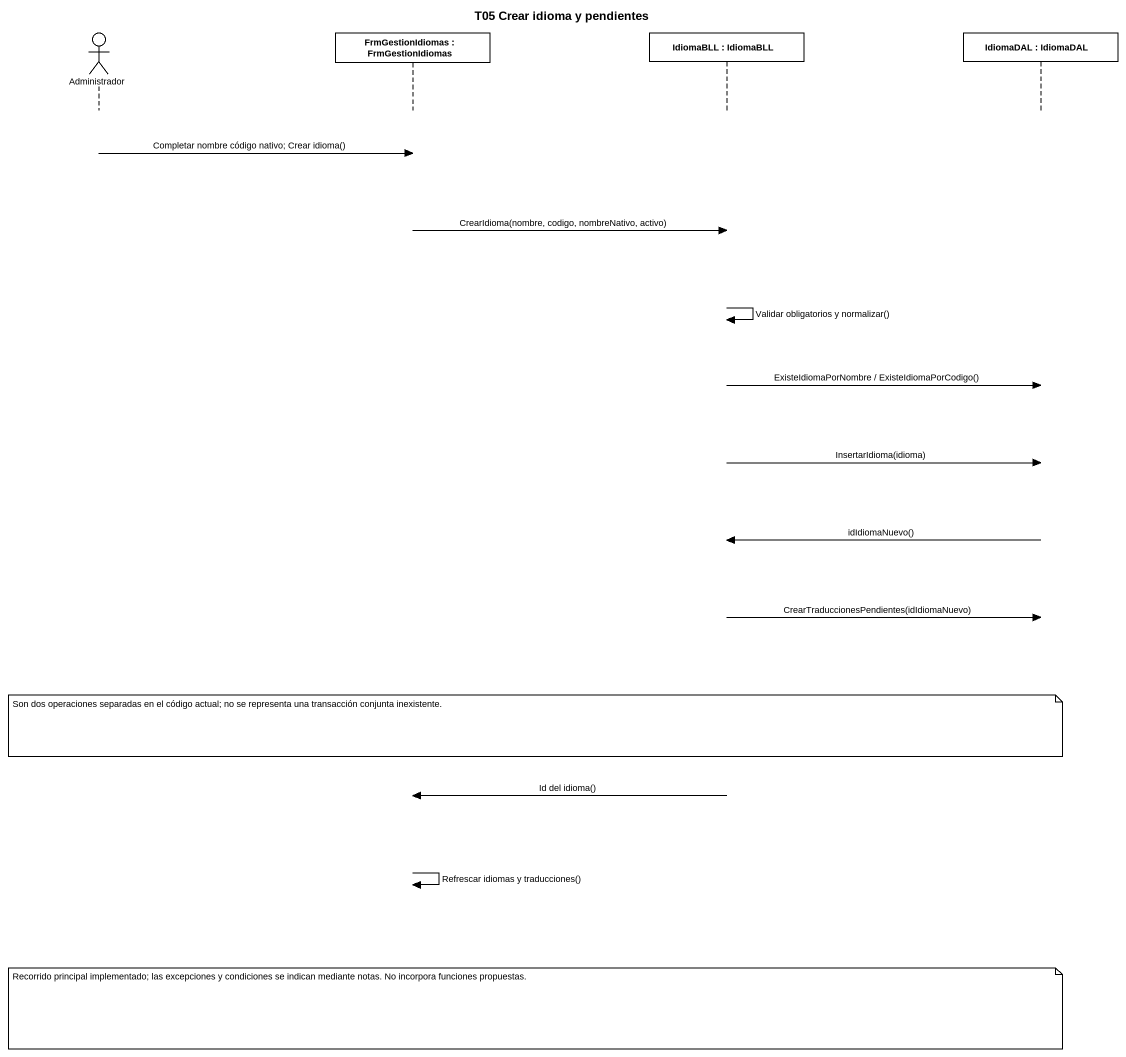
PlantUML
@startuml
title T05 Crear idioma y pendientes
hide footbox
actor Administrador #FFFFFF
participant "FrmGestionIdiomas : FrmGestionIdiomas" as FrmGestionIdiomas #FFFFFF
participant "IdiomaBLL : IdiomaBLL" as IdiomaBLL #FFFFFF
participant "IdiomaDAL : IdiomaDAL" as IdiomaDAL #FFFFFF

Administrador -> FrmGestionIdiomas : Completar nombre código nativo; Crear idioma()
FrmGestionIdiomas -> IdiomaBLL : CrearIdioma(nombre, codigo, nombreNativo, activo)
IdiomaBLL -> IdiomaBLL : Validar obligatorios y normalizar()
IdiomaBLL -> IdiomaDAL : ExisteIdiomaPorNombre / ExisteIdiomaPorCodigo()
IdiomaBLL -> IdiomaDAL : InsertarIdioma(idioma)
IdiomaDAL -> IdiomaBLL : idIdiomaNuevo()
IdiomaBLL -> IdiomaDAL : CrearTraduccionesPendientes(idIdiomaNuevo)
note over FrmGestionIdiomas : Son dos operaciones separadas en el código actual; no se representa una transacción conjunta inexistente.
IdiomaBLL -> FrmGestionIdiomas : Id del idioma()
FrmGestionIdiomas -> FrmGestionIdiomas : Refrescar idiomas y traducciones()
note over FrmGestionIdiomas : Recorrido principal implementado; las excepciones y condiciones se indican mediante notas. No incorpora funciones propuestas.
@enduml
